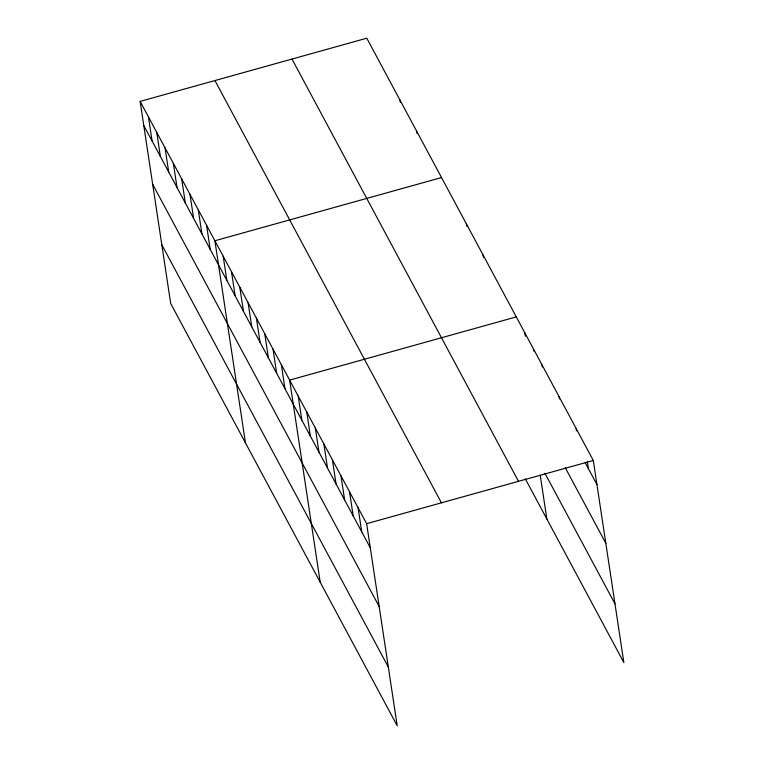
<?xml version="1.0" encoding="UTF-8"?>
<svg xmlns="http://www.w3.org/2000/svg" width="764" height="764" viewBox="0 0 764 764"><rect width="100%" height="100%" fill="white"/><g stroke="black" fill="none" stroke-linecap="round" stroke-linejoin="round"><path stroke-width="1.15" d="M140.137 101.411L366.644 523.684L397.213 725.8L170.706 303.528L140.137 101.411L366.787 38.2L593.294 460.472L623.863 662.589L525.26 478.761M441.535 177.554L214.885 240.765L245.454 442.881M516.283 316.898L289.632 380.109L320.202 582.225M366.644 523.684L593.294 460.472M585.176 462.659L596.942 484.596M565.179 467.558L605.833 543.328M544.923 473.241L614.982 603.846M291.991 59.057L518.508 481.33M214.932 80.554L441.439 502.827M143.785 125.535L370.292 547.807M152.666 184.277L379.183 606.549M161.815 244.795L388.332 667.067M587.344 461.752L588.385 468.647M576.18 428.566L576.534 430.867M559.067 396.659L559.42 398.961M541.953 364.753L542.306 367.054M533.396 348.804L533.75 351.106M524.839 332.856L525.365 336.294M540.234 475.246L546.852 519.014M483.058 254.966L483.411 257.267M466.451 223.995L466.794 226.297M416.619 131.102L416.963 133.394M400.011 100.132L400.355 102.433M358.087 507.735L361.735 531.859M349.53 491.777L353.178 515.901M340.973 475.829L344.621 499.952M332.416 459.871L336.064 483.994M323.86 443.922L327.508 468.046M315.303 427.974L318.951 452.097M306.746 412.016L310.394 436.139M298.189 396.067L301.837 420.19M281.324 364.629L284.972 388.752M273.025 349.148L276.673 373.271M264.716 333.658L268.365 357.791M256.408 318.177L260.056 342.301M248.109 302.697L251.757 326.82M239.8 287.216L243.449 311.34M231.492 271.726L235.14 295.849M223.193 256.246L226.841 280.369M206.576 225.275L210.224 249.408M198.277 209.794L201.925 233.918M189.969 194.314L193.617 218.437M181.66 178.833L185.308 202.957M173.361 163.343L177.009 187.466M165.053 147.863L168.701 171.986M156.744 132.382L160.392 156.505M148.436 116.892L152.093 141.025"/></g></svg>
